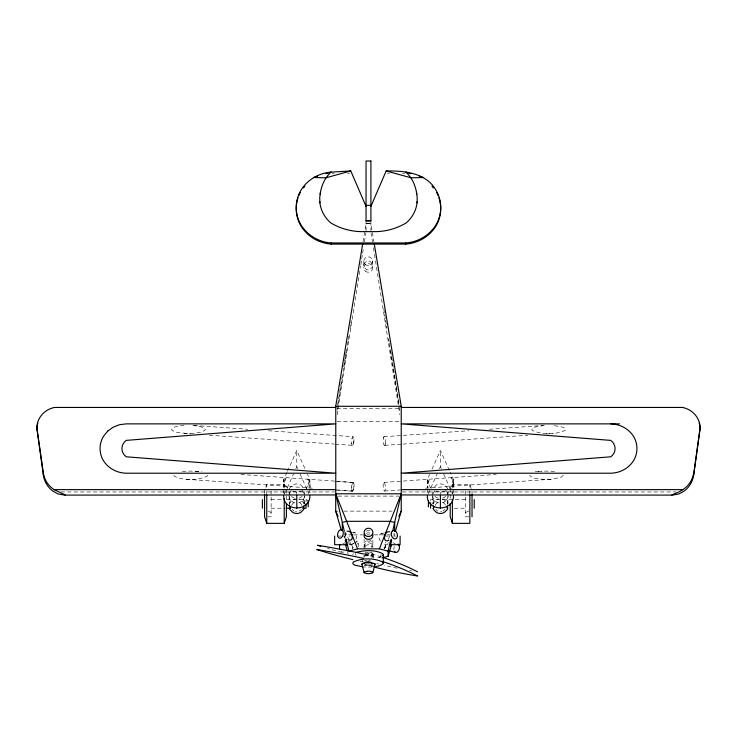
<?xml version="1.0" encoding="UTF-8"?>
<svg xmlns="http://www.w3.org/2000/svg" width="737" height="737" viewBox="0 0 737 737"><rect width="100%" height="100%" fill="white"/><g stroke="black" fill="none" stroke-linecap="round" stroke-linejoin="round"><path stroke-width="0.55" stroke-dasharray="3.69 2.76" d="M384.576 548.899L386.004 545.039L388.556 542.745M289.291 503.933C291.548 498.617 289.171 498.571 289.291 503.859M432.914 503.933C435.143 498.12 432.656 498.866 432.914 503.859M453.476 481.749L453.071 486.19L453.495 483.988L451.228 477.65L453.495 481.666L453.495 479.63L450.215 472.334M385.534 443.204A4.413 1.133 85.9 0 0 385.248 438.883L384.65 437.308A4.146 1.069 85.9 0 0 383.553 437.308L383.258 438.902A4.413 1.133 85.9 0 0 383.553 443.213L383.793 444.107M385.331 444.107L385.442 443.204M304.27 503.859L304.418 496.434M447.884 503.859L448.032 496.434M309.872 483.527C311.825 498.792 304.455 468.317 309.872 483.527L309.872 479.63L307.541 474.416M309.872 479.63L308.121 485.876L306.039 488.465M453.495 479.63L453.043 482.864L449.653 488.465M337.15 409.975L347.173 346.51M347.348 345.377L348.067 340.844M348.242 339.711L348.96 335.178M350.038 328.38L350.748 323.847M350.932 322.714L351.291 320.448M337.122 414.784L360.66 265.799M360.835 264.666L361.554 260.115M361.738 258.982L362.457 254.431M362.632 253.298L363.534 247.604M364.428 241.92L365.865 232.828M337.528 405.396L341.526 380.476M341.701 379.343L342.069 377.077M343.7 366.879L344.428 362.346M344.603 361.213L345.331 356.68M345.515 355.547L346.243 351.015M363.037 241.773L366.049 223.624L370.904 223.624L373.917 241.773M352.212 437.999L351.982 438.893L352.535 437.317A4.146 1.069 -85.9 0 1 353.631 437.317L353.917 438.902A4.413 1.133 -85.9 0 1 353.622 443.213L353.124 444.789A4.146 1.069 -85.9 0 1 352.028 444.789L351.687 443.204A4.413 1.133 -85.9 0 1 351.936 438.883M352.341 483.684L351.982 484.725A4.413 1.133 -85.9 0 0 351.687 489.046L351.982 490.621A4.146 1.069 -85.9 0 0 353.069 490.621L353.705 488.889A4.413 1.133 -85.9 0 0 354 484.577L353.705 483.002A4.146 1.069 -85.9 0 0 352.608 483.002L352.212 483.831M353.345 489.939L353.576 489.046A4.413 1.133 -85.9 0 0 353.871 484.734L353.576 483.15A4.146 1.069 -85.9 0 0 352.489 483.15M383.378 438.008L383.553 437.317M385.331 444.098L385.156 444.789A4.146 1.069 85.9 0 1 384.06 444.78L383.793 444.098M394.028 535.873L394.654 533.717L390.297 534.878L386.851 534.878M286.398 499.622L286.398 490.98L284.215 484.439L266.757 484.439L264.574 490.98L264.574 494.84M472.039 494.84L472.039 490.98L469.856 484.439L452.398 484.439L450.215 490.98L450.215 500.865M345.644 532.234L345.192 534.205L346.289 537.761M353.069 444.789L353.576 443.204A4.413 1.133 -85.9 0 0 353.871 438.893M427.303 485.849L427.718 487.986L427.303 483.527L429.56 479.188L427.303 485.849L427.303 488.06M283.699 484.062L284.104 486.19L283.699 481.749C290.7 468.354 281.221 487.747 283.69 488.281M283.699 481.749L283.69 479.63L286.96 472.334M287.43 471.293L296.781 450.464L305.201 469.211M284.629 493.726L293.51 473.928M295.85 468.723L296.781 466.641L296.781 450.464M427.303 483.527L427.303 479.63L429.643 474.416M431.983 469.211L440.394 450.464L449.745 471.293M428.243 493.726L437.124 473.928M439.464 468.723L440.394 466.641L440.394 450.464M381.259 554.491L379.362 558.618L381.536 558.038M384.115 548.291L386.492 543.132M388.39 539.005L390.297 534.878M433.78 500.801L434.084 500.174M352.765 554.777L353.281 553.727M364.953 553.957C368.132 553.312 374.074 552.99 371.817 557.504M207.585 475.227L207.014 476.305C197.074 480.681 184.379 480.681 174.439 476.305L173.868 475.227M563.317 475.227L561.06 477.309L550.815 479.253L423.554 488.281M291.382 490.649L290.166 492.159A7.49 7.223 0 0 0 289.401 493.919M301.378 509.322L299.434 511.174M434.996 490.649L433.78 492.159A7.49 7.223 0 0 0 433.024 493.919M444.991 509.322L443.048 511.174M372.48 557.365L372.913 556.923A4.081 1.612 -5.8 0 0 372.48 555.689L364.953 555.597M383.949 549.01L384.622 548.383A4.367 2.745 -77.4 0 0 385.921 543.28L385.644 542.358M302.179 496.342L300.604 497.503A7.711 7.444 0 0 1 298.761 498.23M445.802 496.342L444.218 497.503A7.711 7.444 0 0 1 442.375 498.23M465.489 512.583L469.368 510.64M371.77 555.403L373.604 554.519A318.495 125.953 -5.8 0 1 381.72 557.071M366.289 531.11L368.472 530.493L370.656 531.11M358.679 546.753A4.358 3.022 74.9 0 0 357.878 542.515L357.233 541.686L351.015 544.33L349.707 541.492M302.281 490.87L296.781 492.132L291.29 490.87M445.894 490.87L440.394 492.132L434.904 490.87M364.631 553.183L367.219 552.621A4.496 1.225 0 0 1 370.545 552.713L372.655 553.395A4.109 1.124 0 0 1 372.314 554.27L369.725 554.832A4.496 1.225 0 0 1 366.409 554.74L364.76 554.335M372.314 564.689L369.725 565.251A4.496 1.225 0 0 1 366.409 565.159L364.76 564.754M381.269 556.803L375.677 558.278M342.769 543.427L344.833 542.883M345.856 542.616L348.942 541.796M381.213 533.68L384.419 532.833M353.953 543.556L351.015 544.33L352.894 548.411M373.254 565.334L370.361 565.804A6.762 1.852 0 0 1 365.368 565.675L363.977 565.408M363.129 561.299L360.034 561.327M370.223 564.109L364.953 563.925M184.093 425.369L176.539 426.447L173.858 427.313L171.601 429.395L172.172 430.472L176.539 432.343L190.975 433.909M544.357 425.369L534.113 427.313L532.436 428.317L531.856 429.395L532.436 430.472C542.377 434.839 555.062 434.839 565.003 430.472L565.583 429.395L565.003 428.317L563.326 427.313L553.082 425.369M182.297 471.616L190.726 471.063L201.966 471.689M538.028 471.616L546.458 471.063L554.887 471.616M384.06 436.737L468.787 430.73M489.396 429.266L543.206 425.452M384.65 445.369L401.831 444.144M402.982 444.07L527.876 435.208M546.209 433.909L553.082 433.42M383.986 482.422L496.259 474.453M535.219 471.689L542.091 471.201M384.567 491.045L400.117 489.939M371.992 567.02L364.087 567.02M550.815 479.253L542.091 479.253L534.528 478.175L531.856 477.309L529.59 475.227M332.221 173.269L334.405 173.269M347.495 173.269L349.679 173.269M387.266 173.269L389.449 173.269M402.54 173.269L404.724 173.269M366.049 223.274L370.904 223.274M366.049 223.412L370.904 223.412M336.864 408.602L400.08 408.602M337.187 421.601L399.758 421.601M61.014 491.947L334.616 491.947M402.384 491.947L675.986 491.947M338.016 496.112L398.938 496.112M271.124 499.575L283.119 499.575M286.886 499.575L306.03 499.575L308.213 500.92M465.489 499.575L430.583 499.575L430.583 500.865M271.124 508.217L285.302 508.217M454.232 508.217L465.489 508.217M335.713 511.137L338.016 511.137M343.764 511.137L392.038 511.137M267.844 516.812L271.124 516.812L271.124 490.98M468.769 516.812L465.489 516.812L465.489 490.98M352.397 534.878L344.474 534.297M353.539 534.878L362.733 534.878M367.321 534.878L369.624 534.878M374.212 534.878L385.7 534.878M339.002 536.066L341.185 536.066M342.272 536.066L349.928 536.066M384.815 536.066L389.191 536.066M393.558 536.066L395.732 536.066M348.822 544.707L352.093 544.707L352.093 541.474M388.123 544.707L382.641 544.551M184.093 433.42L192.827 433.42L200.381 432.343L204.748 430.472L205.319 429.395L203.062 427.313L192.827 425.369M193.969 425.452L247.779 429.266M268.397 430.73L353.124 436.737M209.308 435.208L334.202 444.07M335.344 444.144L352.535 445.369M240.916 474.453L353.198 482.422M335.713 481.344L353.069 482.569M186.36 479.253L313.63 488.281M337.712 489.994L352.608 491.045M335.713 490.013L352.489 491.201M195.093 471.201L199.156 471.616M368.399 560.111L370.352 560.415M352.378 532.16L354.617 532.648M392.904 542.929L395.143 543.418M364.575 560.203L366.989 560.903M364.87 564.459L366.989 565.067A324.363 128.275 -5.8 0 0 373.41 566.827M268.213 511.128L271.124 512.583M348.481 542.764L350.969 545.039A5.058 2.708 49.5 0 1 352.268 548.024L352.277 548.862M434.996 496.342L436.58 497.503A7.711 7.444 0 0 0 438.423 498.23M443.048 502.394L444.991 504.255A5.205 5.021 0 0 1 445.526 505.471M437.741 511.174L435.807 509.322M291.382 496.342L292.967 497.503A7.711 7.444 0 0 0 296.781 498.479M294.127 511.174L292.184 509.322M356.496 541.069L357.233 541.686M445.802 490.649L447.009 492.159A7.49 7.223 0 0 1 447.774 493.919M431.136 488.465L427.755 482.864L427.303 479.63M302.179 490.649L303.395 492.159A7.49 7.223 0 0 1 304.16 493.919M287.522 488.465L284.141 482.864L283.69 479.63M344.52 536.066L345.294 538.194M349.264 540.553L345.699 532.814M355.243 553.515L356.183 555.551M440.394 466.641L441.334 468.723M443.674 473.928L452.555 493.726M296.781 466.641L297.72 468.723M300.06 473.928L308.941 493.726M347.606 552.004L348.233 554.15M353.576 437.317L353.76 437.999M352.102 490.474L351.816 488.889A4.413 1.133 -85.9 0 1 352.102 484.577M344.575 532.4L345.837 537.909M344.805 538.259L344.483 536.223M390.702 351.015L393.429 368.012M393.613 369.145L394.332 373.677M394.516 374.811L395.244 379.343M395.428 380.476L396.147 385M396.331 386.133L399.417 405.396M383.866 309.116L384.585 313.649M384.76 314.782L385.479 319.314M385.663 320.448L386.372 324.98M386.557 326.113L386.916 328.38M388.519 338.578L389.062 341.977M389.237 343.11L399.795 409.975M371.079 232.828L372.517 241.92M373.41 247.604L374.313 253.298M374.488 254.431L399.822 414.784M448.032 502.745L446.705 499.575L447.884 503.933M304.418 502.745L303.091 499.575L304.27 503.933M351.733 443.213L351.853 444.107M469.856 484.439L469.856 487.129M469.856 491.017L469.856 494.02M453.495 483.988L453.495 488.281M453.495 489.359L453.495 493.661M452.398 484.439L452.398 490.252M452.398 491.017L452.398 494.02M448.032 495.384L448.032 491.183A7.49 7.223 0 0 1 447.009 494.831M440.394 492.132L440.394 494.287M432.757 495.384L432.757 491.183A7.49 7.223 0 0 0 433.024 493.071M432.757 496.434L432.757 502.745M427.303 489.165L427.303 493.597M373.604 554.519L373.604 558.692M372.839 540.359L372.839 547.204M372.839 552.824L372.839 557.338M372.563 260.972L372.563 267.743M372.406 554.777L372.406 556.859M370.904 221.57L370.904 230.681M366.049 220.649L366.049 231.685M364.115 539.318L364.106 549.056M364.115 555.154L364.115 557.412M363.838 261.368L363.838 268.13M362.807 559.696L362.807 561.778M309.872 485.849L309.872 488.06M309.872 489.165L309.872 493.597M306.03 499.575L306.03 501.768M304.418 495.384L304.418 491.183A7.49 7.223 0 0 1 304.16 493.071M296.781 492.132L296.781 494.287M289.144 495.384L289.144 491.183A7.49 7.223 0 0 0 290.166 494.831M289.144 496.434L289.144 502.745M284.215 484.439L284.215 490.252M284.215 491.017L284.215 494.02M283.69 489.359L283.69 493.661M266.757 484.439L266.757 487.129M266.757 491.017L266.757 494.02M365.386 547.379A4.293 4.136 0 0 1 365.386 541.483A4.394 4.238 0 0 1 366.289 540.829M371.559 552.004A4.394 4.238 0 0 1 365.386 552.004M365.386 545.96A4.394 4.238 0 0 1 371.559 545.96M371.559 546.108A4.293 4.136 0 0 1 372.259 546.974M364.695 546.974A4.293 4.136 0 0 1 365.386 546.108M371.559 547.379A4.293 4.136 0 0 0 371.559 541.483A4.394 4.238 0 0 0 370.656 540.829M393.963 550.106A4.367 2.745 -77.4 0 1 394.691 545.85M380.467 541.115A4.358 3.022 74.9 0 1 379.03 536.048A4.256 2.957 74.9 0 1 382.807 534.104A4.358 3.022 74.9 0 1 383.553 534.721M353.345 547.867A4.358 3.022 74.9 0 1 351.908 542.801A4.256 2.948 74.9 0 1 352.212 541.879M356.515 541.428A4.358 3.022 74.9 0 1 357.159 542.257M357.648 543.243A4.358 3.022 74.9 0 1 357.952 544.33M344.087 551.958A4.256 2.957 74.9 0 1 341.747 551.755A4.358 3.022 74.9 0 1 341.001 551.138M370.656 540.636A4.394 4.238 0 0 1 366.289 540.636M366.289 533.422A4.394 4.238 0 0 1 370.656 533.422M355.87 539.226A4.367 2.745 -77.4 0 0 356.588 534.97L356.312 534.049A4.229 2.662 -77.4 0 0 353.18 533.109M289.401 489.294A7.49 7.223 0 0 1 290.166 487.535L292.967 484.872A7.711 7.444 0 0 1 300.604 484.872L303.395 487.535A7.49 7.223 0 0 1 304.16 489.294M304.16 504.32A7.49 7.223 0 0 0 303.395 502.56L300.604 499.889A7.711 7.444 0 0 0 298.761 499.161M296.781 498.912A7.711 7.444 0 0 0 292.967 499.889L290.166 502.56A7.49 7.223 0 0 0 289.401 504.32M301.912 505.471A5.205 5.021 0 0 0 301.378 504.255L299.434 502.394A5.352 5.168 0 0 0 298.153 501.888M296.781 511.856A5.352 5.168 0 0 1 295.408 511.681M291.659 505.471A5.205 5.021 0 0 1 292.184 504.255L294.127 502.394A5.352 5.168 0 0 1 295.408 501.888M304.418 495.808A7.49 7.223 0 0 1 303.395 499.456L300.604 502.118A7.711 7.444 0 0 1 298.761 502.846M294.809 502.846A7.711 7.444 0 0 1 292.967 502.118L290.166 499.456A7.49 7.223 0 0 1 289.144 495.808M447.774 489.294A7.49 7.223 0 0 0 447.009 487.535L444.218 484.872A7.711 7.444 0 0 0 436.58 484.872L433.78 487.535A7.49 7.223 0 0 0 433.024 489.294M433.024 504.32A7.49 7.223 0 0 1 433.78 502.56L436.58 499.889A7.711 7.444 0 0 1 438.423 499.161M442.375 499.161A7.711 7.444 0 0 1 444.218 499.889L447.009 502.56A7.49 7.223 0 0 1 447.774 504.32M435.272 505.471A5.205 5.021 0 0 1 435.797 504.255L437.741 502.394A5.352 5.168 0 0 1 439.022 501.888M441.767 511.681A5.352 5.168 0 0 1 440.394 511.856M432.757 495.808A7.49 7.223 0 0 0 433.78 499.456L436.58 502.118A7.711 7.444 0 0 0 440.394 503.095M442.375 502.846A7.711 7.444 0 0 0 444.218 502.118L447.009 499.456A7.49 7.223 0 0 0 448.032 495.808M365.285 554.335A325.911 59.393 3.3 0 1 372.71 555.984L368.399 555.974A4.496 0.82 3.3 0 0 365.082 555.864L363.055 556.223A4.118 0.746 3.3 0 0 362.899 556.417M341.977 552.428A317.758 57.91 3.3 0 1 327.532 548.374M411.679 570.871A324.298 128.256 -5.8 0 1 409.735 570.53M397.335 568.199A324.298 128.256 -5.8 0 1 384.456 565.408M378.873 564.063A324.298 128.256 -5.8 0 1 376.671 563.51M364.106 546.743A4.367 3.952 0 0 1 368.472 542.791A4.367 3.952 0 0 1 372.839 546.743M383.295 483.675L383.185 484.577A4.413 1.133 85.9 0 0 383.48 488.889L383.986 490.474A4.146 1.069 85.9 0 0 385.073 490.474L385.368 488.889A4.413 1.133 85.9 0 0 385.073 484.577L384.567 482.993A4.146 1.069 85.9 0 0 383.48 482.993L383.295 483.684M364.981 262.464L364.327 263.422A4.579 4.551 0 0 0 364.041 266.812L366.197 269.41A4.265 4.238 0 0 0 369.523 269.705L372.074 267.513A4.579 4.551 0 0 0 372.36 264.122L370.214 261.515A4.265 4.238 0 0 0 366.879 261.22L364.981 262.464M365.266 271.096A4.385 4.339 0 0 0 371.42 270.82A4.293 4.256 0 0 0 371.144 264.776A4.385 4.339 0 0 0 364.981 265.053A4.293 4.256 0 0 0 365.257 271.096M365.257 264.399A4.367 4.367 0 0 0 372.471 262.114A4.367 4.367 0 0 0 366.879 257.01A4.367 4.367 0 0 0 365.257 264.399"/><path stroke-width="1.11" d="M342.29 530.345L342.3 522.469L335.713 493.799L401.232 493.799L392.637 531.294M319.821 201.791L319.913 202.868M320.079 194.347C321.332 186.019 324.602 177.718 331.134 172.117L350.775 170.956L366.049 206.378M364.262 533.892C362.263 541.17 374.682 541.17 372.692 533.892M309.872 495.808C310.176 511.957 283.386 511.957 283.69 495.808M453.495 495.808C453.789 511.957 426.999 511.957 427.303 495.808M401.232 494.951L672.559 495.107L679.109 493.873L684.314 490.962A25.159 24.293 0 0 0 693.618 475.273L700.15 427.994A22.193 21.115 0 0 0 682.683 407.497M693.6 475.273L700.15 427.994M362.659 244.048L335.713 406.308L401.232 406.29L401.232 511.137L395.281 531.57M417.031 202.868L417.124 201.791M320.577 191.85L319.72 197.498L319.941 203.191A32.852 31.709 0 0 0 330.849 222.952A60.112 58.03 0 0 0 360.614 231.621L376.34 231.63A60.112 58.03 0 0 0 406.115 222.961A32.852 31.709 0 0 0 417.022 203.191L417.225 197.498L416.368 191.85M382.632 557.752L388.086 556.306L388.086 551.147L390.61 540.12M334.635 536.066L334.635 544.707L346.639 544.707L345.579 539.235M391.375 539.235L390.315 544.707L400.099 544.707L400.099 536.066M391.375 541.538L391.651 540.424M372.839 572.446L375.032 564.091M391.338 544.468L390.601 546.467M388.086 556.306L391.531 544.477M391.089 542.579L390.315 544.707M303.699 506.024L303.395 508.097M447.313 506.024L447.009 508.097M264.574 494.684L264.574 516.812L266.757 523.353L284.215 523.353L286.398 516.812L286.398 503.786M346.086 539.014L348.859 551.147L357.592 548.835L379.362 548.835L401.232 493.799M370.904 206.378L386.179 170.956C404.3 170.717 426.244 172.679 436.12 190.413A36.417 35.155 0 0 1 436.12 224.647C429.708 235.287 418.137 242.04 405.811 242.952L331.134 242.952C318.817 242.04 307.237 235.287 300.834 224.647A36.417 35.155 0 0 1 300.825 190.413C307.237 179.773 318.817 173.029 331.134 172.117L325.957 173.711M398.855 516.296L401.232 511.137M372.249 563.409C371.356 561.262 364.723 561.262 363.82 563.409M382.789 555.827L383.314 554.777L382.789 553.727C374.608 549.48 364.327 550.161 355.621 552.474M383.314 554.777L383.314 563.114L382.789 564.155L378.836 565.97L373.834 566.817M303.58 187.972L304.952 186.166M693.609 473.2A25.178 23.953 0 0 1 684.304 488.659L679.671 491.616L671.785 494.951M388.823 540.212C382.181 543.97 383.728 530.612 389.551 531.755M317.665 176.263L313.52 177.543L325.883 177.801L350.775 170.956M335.768 494.951L64.441 495.107L57.891 493.873L52.686 490.962A25.159 24.293 0 0 1 43.382 475.273L36.85 427.994A22.193 21.115 0 0 1 54.317 407.497M298.043 197.709A36.417 35.155 0 0 0 300.825 225.808C307.237 236.439 318.817 243.192 331.134 244.104L405.811 244.104C418.137 243.192 429.708 236.439 436.12 225.808A36.417 35.155 0 0 0 438.911 197.709M367.219 571.368L364.631 571.93A4.109 1.124 0 0 0 364.29 572.815L366.409 573.497A4.496 1.225 0 0 0 369.725 573.589L372.314 573.027A4.109 1.124 0 0 0 372.655 572.142L370.545 571.461M346.943 531.211C352.682 529.977 354.81 543.16 348.021 539.659M366.049 205.337L370.904 205.337M366.049 220.649L370.904 220.649M54.308 407.45L335.768 407.45M401.232 407.45L682.692 407.45M619.439 423.867L401.232 423.867L610.715 440.385A10.742 10.217 0 0 1 610.724 456.811L401.232 473.218L610.715 473.218C619.753 473.062 628.514 468.539 633.433 460.874A25.684 24.441 0 0 0 633.433 436.203C628.514 428.547 619.753 424.015 610.715 423.867M36.85 427.994L43.4 473.191A25.178 23.953 0 0 0 52.696 488.659L54.114 489.635L335.768 489.635M401.232 489.635L682.886 489.635M286.886 508.217L290.267 508.217M302.658 508.217L306.03 508.217L306.03 503.859M450.215 503.786L450.215 516.812L452.398 523.353L469.856 523.353L469.856 494.951M374.866 564.542A6.172 1.686 0 0 0 374.764 563.639L368.343 562.405L362.696 563.317A6.172 1.686 0 0 0 362.189 564.643M363.166 566.919L354.81 565.132L353.281 564.155L352.765 563.114L353.281 562.064C362.18 557.826 373.899 557.826 382.789 562.064L383.314 563.114M389.219 550.944L395.935 552.418M379.362 548.835L388.086 551.147M386.179 170.956L411.071 177.801L423.425 177.543L419.289 176.263M410.997 173.711L405.811 172.117C412.342 177.718 415.613 186.019 416.866 194.347M371.466 563.298L372.185 563.538M433.78 508.097L433.476 506.024M290.166 508.097L289.494 504.974M65.215 494.951L54.114 489.635M346.639 544.707L346.123 543.473M432.002 186.166L433.374 187.972M357.592 548.835L335.713 493.799L335.713 511.137L338.09 516.296M399.076 545.316L399.353 546.228A4.367 2.745 -77.4 0 1 398.054 551.331L397.381 551.967A4.229 2.662 -77.4 0 1 394.691 551.746M337.776 535.891L338.053 536.803A4.229 2.662 -77.4 0 0 341.194 537.752L341.867 537.116A4.367 2.745 -77.4 0 0 343.166 532.013L342.88 531.101A4.229 2.662 -77.4 0 0 339.748 530.161L339.075 530.787A4.367 2.745 -77.4 0 0 337.666 535.845M335.713 511.137L341.351 530.493M345.423 544.477L347.293 550.926M361.913 564.192L364.115 572.511M345.294 540.424L345.579 541.538M344.317 531.294L342.3 522.469L346.676 521.317L390.297 521.317L394.654 522.478L394.654 531.469M374.295 244.048L401.232 406.308M474.223 499.575L474.223 508.217M472.039 494.684L472.039 516.812M452.398 499.704L452.398 523.353M440.394 495.365L440.394 508.309M430.583 502.745L430.583 508.217M428.4 500.92L428.4 506.872M405.811 242.952L405.811 244.104M368.343 562.405L368.343 562.985M335.768 406.29L335.768 496.112M331.134 242.952L331.134 244.104M308.213 500.92L308.213 506.872M296.781 495.365L296.781 508.309M284.215 498.691L284.215 523.353M266.757 494.951L266.757 523.353M262.39 499.575L262.39 508.217M43.4 473.191L43.4 475.273M398.054 544.118A4.229 2.662 -77.4 0 1 399.076 545.316M339.868 549.314A4.358 3.022 74.9 0 1 339.564 546.071A4.256 2.957 74.9 0 1 340.356 544.413M289.401 508.097A7.49 7.223 0 0 0 290.166 509.857L292.967 512.519A7.711 7.444 0 0 0 300.604 512.519L303.395 509.857A7.49 7.223 0 0 0 304.16 508.097M447.774 508.097A7.49 7.223 0 0 1 447.009 509.857L444.218 512.519A7.711 7.444 0 0 1 436.58 512.519L433.78 509.857A7.49 7.223 0 0 1 433.024 508.097M367.219 571.221A4.496 1.225 0 0 1 370.536 571.313M363.396 558.333A326.307 59.467 3.3 0 0 316.772 549.498A317.822 57.919 3.3 0 0 352.857 559.632M364.207 554.095A325.911 59.393 3.3 0 0 317.573 545.26A317.758 57.91 3.3 0 0 320.807 546.301M375.584 567.398A324.363 128.275 -5.8 0 0 417.575 575.993A318.347 125.907 -5.8 0 0 382.752 561.557M382.715 557.402A318.495 125.953 -5.8 0 1 417.575 571.829M436.663 192.55A36.417 35.155 0 0 1 438.11 195.6M298.835 195.6A36.417 35.155 0 0 1 300.281 192.55M699.173 423.121A22.184 21.419 0 0 1 699.616 424.669M699.791 425.452A22.184 21.419 0 0 1 700.205 429.441M36.795 429.441A22.184 21.419 0 0 1 37.209 425.452M37.384 424.669A22.184 21.419 0 0 1 37.827 423.121M345.865 545.426A5.058 2.708 49.5 0 1 345.635 544.468M107.731 431.09L103.567 436.203A25.684 24.441 0 0 0 103.567 460.883C108.486 468.539 117.247 473.062 126.285 473.218L335.768 473.218L126.285 456.802A10.742 10.217 0 0 1 126.276 440.376L335.768 423.867L126.285 423.867L119.495 424.705L113.166 427.174L107.731 431.09M370.904 161.007L366.049 161.007L366.049 220.962L370.904 220.962L370.904 161.007M391.375 532.777A4.358 3.022 74.9 0 0 393.558 538.461A4.256 2.957 74.9 0 0 397.335 536.518A4.358 3.022 74.9 0 0 395.152 530.833A4.256 2.957 74.9 0 0 391.375 532.777M365.386 535.348A4.394 4.238 0 0 0 371.559 535.348A4.293 4.136 0 0 0 371.559 529.452A4.394 4.238 0 0 0 365.386 529.461A4.293 4.136 0 0 0 365.386 535.348"/></g></svg>
